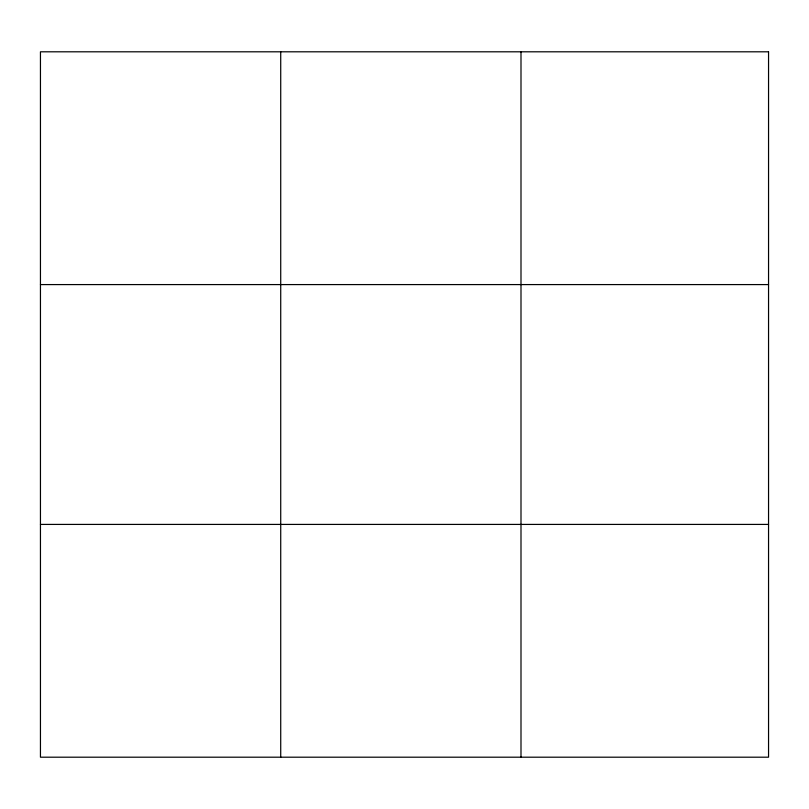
<?xml version="1.0" encoding="UTF-8"?>
<svg xmlns="http://www.w3.org/2000/svg" width="809" height="809" viewBox="0 0 809 809"><rect width="100%" height="100%" fill="white"/><g stroke="black" fill="none" stroke-linecap="round" stroke-linejoin="round"><path stroke-width="1.21" d="M280.723 757.194L280.723 51.806M520.996 757.194L520.996 51.806M40.45 284.586L768.55 284.586M40.45 524.414L768.55 524.414M768.55 51.806L768.55 757.194L40.45 757.194L40.45 51.806L768.55 51.806"/></g></svg>
